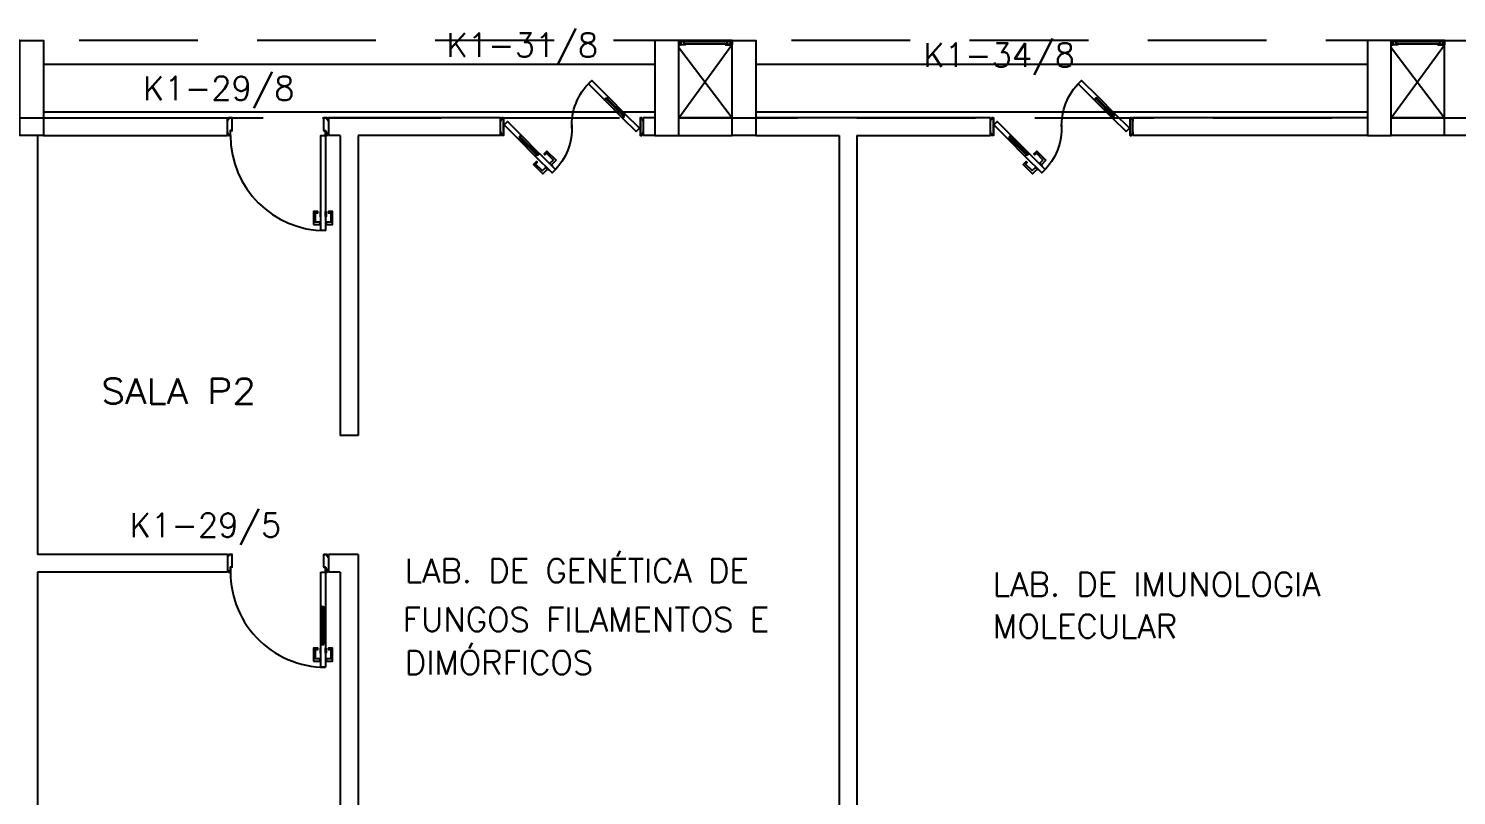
# Model space of a CAD drawing. Header units: millimetres. Extents: x 1887 to 2405, y 1100 to 1335.
# Drawn here: x 2161.48 to 2173.51, y 1258.37 to 1264.82 of the extents above; entities that cross this region are included whole.
import ezdxf

# ---------------------------------------------------------------- set-up
doc = ezdxf.new("R2010")
doc.units = ezdxf.units.MM
doc.linetypes.add('HIDDEN', pattern=[0.375, 0.25, -0.125])
for name, color, linetype in [('AR-ALV', 2, 'Continuous'), ('AR-ESQ', 1, 'Continuous'), ('AR-ESTC', 3, 'Continuous'), ('AR-PORTA', 1, 'Continuous'), ('AR-PROJ', 1, 'HIDDEN'), ('AR-SHAFT', 1, 'Continuous'), ('AR-TXTCONG', 2, 'Continuous'), ('DT-ESQ-BAGUETE-C', 2, 'Continuous'), ('DT-ESQ-PERFIL CADEIRA-C', 2, 'Continuous'), ('DT-ESQ-PERFIL CADEIRA-V', 1, 'Continuous'), ('DT-ESQ-VENEZIANA-C', 2, 'Continuous'), ('DT-ESQ-VENEZIANA-V', 2, 'Continuous'), ('ENDEREÇO', 2, 'Continuous'), ('maçaneta', 1, 'Continuous'), ('mov', 1, 'Continuous'), ('PM-PERFIL U-C', 2, 'Continuous'), ('PM-VIDRO', 1, 'Continuous'), ('pm1', 2, 'Continuous'), ('pm2', 2, 'Continuous'), ('TEXTO', 2, 'Continuous')]:
    doc.layers.add(name, color=color, linetype=linetype)
doc.styles.add('S16', font='simplex.shx', dxfattribs={"width": 1.1, "height": 0.16})
doc.styles.add('UNB-100', font='simplex.shx', dxfattribs={"height": 0.2})
doc.styles.add('UNB1-100', font='simplex.shx', dxfattribs={"height": 0.2})

# ---------------------------------------------------------------- blocks, each defined once
blk = doc.blocks.new('EF01-P')
at = {"layer": 'DT-ESQ-BAGUETE-C', "ltscale": 0.1}
for points in [[(0.002, 0.035), (0.015, 0.035), (0.015, 0.033), (0.002, 0.033), (0.002, 0.005), (0.015, 0.005), (0.015, 0.004), (0.002, 0.004, -0.414214), (0, 0.005), (0, 0.033, -0.414214)], [(0.448, 0.035), (0.435, 0.035), (0.435, 0.033), (0.448, 0.033), (0.448, 0.005), (0.435, 0.005), (0.435, 0.004), (0.448, 0.004, 0.414214), (0.45, 0.005), (0.45, 0.033, 0.414214)]]:
    blk.add_lwpolyline(points, format="xyb", close=True, dxfattribs=at)
at = {"layer": 'DT-ESQ-PERFIL CADEIRA-C', "color": 2, "ltscale": 0.1}
for points in [[(0.01, 0.002), (0.01, 0.003), (0.002, 0.003, 1), (0.002, 0), (0.015, 0, 0.414214), (0.016, 0.002), (0.016, 0.033), (0.043, 0.033)], [(0.407, 0.006), (0.432, 0.006), (0.432, 0.016), (0.433, 0.016), (0.433, 0.006, -0.414214), (0.432, 0.005), (0.407, 0.005), (0.394, 0.005, -1), (0.394, 0.008), (0.407, 0.008), (0.407, 0.02), (0.407, 0.032), (0.394, 0.032, -1), (0.394, 0.035), (0.407, 0.035), (0.433, 0.035, -0.414214), (0.435, 0.033), (0.435, 0.002), (0.448, 0.002)]]:
    blk.add_lwpolyline(points, format="xyb", dxfattribs=at)
at = {"layer": 'DT-ESQ-PERFIL CADEIRA-C', "ltscale": 0.1}
for points in [[(0.043, 0.006), (0.018, 0.006), (0.018, 0.016), (0.016, 0.016), (0.016, 0.006, 0.414214), (0.018, 0.005), (0.043, 0.005), (0.056, 0.005, 1), (0.056, 0.008), (0.043, 0.008), (0.043, 0.02), (0.043, 0.032), (0.056, 0.032, 1), (0.056, 0.035), (0.043, 0.035), (0.016, 0.035, 0.414214), (0.015, 0.033), (0.015, 0.002), (0.002, 0.002)], [(0.041, 0.02), (0.041, 0.032, -0.414214), (0.043, 0.033), (0.056, 0.033)], [(0.041, 0.02), (0.041, 0.008, 0.414214), (0.043, 0.006), (0.056, 0.006)], [(0.408, 0.02), (0.408, 0.032, 0.414214), (0.407, 0.033), (0.394, 0.033)], [(0.408, 0.02), (0.408, 0.008, -0.414214), (0.407, 0.006), (0.394, 0.006)], [(0.44, 0.002), (0.44, 0.003), (0.448, 0.003, -1), (0.448, 0), (0.435, 0, -0.414214), (0.433, 0.002), (0.433, 0.033), (0.407, 0.033)]]:
    blk.add_lwpolyline(points, format="xyb", dxfattribs=at)
at = {"layer": 'DT-ESQ-PERFIL CADEIRA-V', "ltscale": 0.1}
blk.add_line((0.015, 0), (0.435, 0), dxfattribs=at)
at = {"layer": 'DT-ESQ-VENEZIANA-C', "ltscale": 0.1}
for p, q in [((0.043, 0.011), (0.407, 0.011)), ((0.043, 0.009), (0.407, 0.009))]:
    blk.add_line(p, q, dxfattribs=at)
at = {"layer": 'DT-ESQ-VENEZIANA-V', "ltscale": 0.1}
blk.add_line((0.043, 0.031), (0.407, 0.031), dxfattribs=at)
blk = doc.blocks.new('PM7B')
at = {"layer": 'maçaneta'}
for points in [[(0.732, -0.208), (0.771, -0.247), (0.785, -0.233), (0.758, -0.206, -0.414214), (0.758, -0.204), (0.813, -0.148), (0.827, -0.162), (0.834, -0.155), (0.81, -0.13)], [(0.806, -0.282), (0.845, -0.321), (0.923, -0.243), (0.898, -0.219), (0.891, -0.226), (0.905, -0.24), (0.849, -0.295, -0.414214), (0.847, -0.295), (0.82, -0.268)], [(0.845, -0.321), (0.806, -0.282), (0.82, -0.268), (0.847, -0.295, 0.414214), (0.849, -0.295), (0.905, -0.24), (0.891, -0.226), (0.898, -0.219), (0.923, -0.243)]]:
    blk.add_lwpolyline(points, format="xyb", close=True, dxfattribs=at)
for points in [[(0.792, -0.226), (0.764, -0.254), (0.767, -0.258), (0.795, -0.229)], [(0.792, -0.226), (0.764, -0.254), (0.767, -0.258), (0.795, -0.229)], [(0.827, -0.261), (0.799, -0.289), (0.795, -0.286), (0.824, -0.258)], [(0.827, -0.261), (0.799, -0.289), (0.795, -0.286), (0.824, -0.258)]]:
    blk.add_lwpolyline(points, close=True, dxfattribs=at)
at = {"layer": 'mov'}
for centre, start, end in [((0.099, 0.089), 356.8029, 46.3992), ((1.101, 0.061), 176.8029, 226.3992)]:
    blk.add_arc(centre, 0.501, start, end, dxfattribs=at)
at = {"layer": 'PM-PERFIL U-C'}
for p, q in [((0, 0.12), (0, 0.139)), ((0.001, 0.14), (0.01, 0.14)), ((0.01, 0.138), (0.002, 0.138)), ((0.002, 0.138), (0.002, 0.12)), ((0.01, 0.14), (0.01, 0.149)), ((0.012, 0.15), (0.023, 0.15)), ((0.023, 0.148), (0.012, 0.148)), ((0.012, 0.148), (0.012, 0.139)), ((0.023, 0.148), (0.023, 0.002)), ((0.025, 0.149), (0.025, 0.001)), ((1.175, 0.149), (1.175, 0.001)), ((1.188, 0.15), (1.176, 0.15)), ((1.177, 0.148), (1.188, 0.148)), ((1.177, 0.148), (1.177, 0.002)), ((1.188, 0.148), (1.188, 0.139)), ((1.189, 0.138), (1.198, 0.138)), ((1.19, 0.14), (1.19, 0.149)), ((1.198, 0.14), (1.19, 0.14)), ((1.198, 0.138), (1.198, 0.12)), ((1.2, 0.12), (1.2, 0.139)), ((0.002, 0.12), (0, 0.12)), ((0, 0.012), (0, 0.03)), ((0, 0.03), (0.002, 0.03)), ((0.01, 0.01), (0.001, 0.01)), ((0.002, 0.03), (0.002, 0.012)), ((0.002, 0.012), (0.01, 0.012)), ((0.01, 0.001), (0.01, 0.01)), ((0.012, 0.01), (0.012, 0.002)), ((0.012, 0.002), (0.023, 0.002)), ((0.023, 0), (0.012, 0)), ((1.188, 0.002), (1.177, 0.002)), ((1.176, 0), (1.188, 0)), ((1.188, 0.01), (1.188, 0.002)), ((1.198, 0.012), (1.189, 0.012)), ((1.19, 0.01), (1.198, 0.01)), ((1.19, 0.001), (1.19, 0.01)), ((1.198, 0.12), (1.2, 0.12)), ((1.198, 0.03), (1.198, 0.012)), ((1.2, 0.03), (1.198, 0.03)), ((1.2, 0.012), (1.2, 0.03))]:
    blk.add_line(p, q, dxfattribs=at)
for centre, start, end in [((0.001, 0.139), 90, 180), ((0.012, 0.149), 90, 180), ((0.01, 0.139), 270, 0), ((0.023, 0.149), 0, 90), ((1.176, 0.149), 90, 180), ((1.188, 0.149), 0, 90), ((1.189, 0.139), 180, 270), ((1.198, 0.139), 0, 90), ((0.001, 0.012), 180, 270), ((0.01, 0.01), 0, 90), ((0.012, 0.001), 180, 270), ((0.023, 0.001), 269.9386, 0), ((1.176, 0.001), 180, 270.0614), ((1.189, 0.01), 90, 180), ((1.188, 0.001), 270, 0), ((1.198, 0.012), 270, 0)]:
    blk.add_arc(centre, 0.0015, start, end, dxfattribs=at)
at = {"layer": 'PM-VIDRO'}
for p, q in [((0.161, 0.171), (0.302, 0.312)), ((0.309, 0.305), (0.168, 0.164)), ((0.891, -0.155), (1.032, -0.014)), ((1.039, -0.021), (0.898, -0.162))]:
    blk.add_line(p, q, dxfattribs=at)
at = {"layer": 'pm1'}
for p, q in [((0.302, 0.312), (0.291, 0.323)), ((0.302, 0.312), (0.309, 0.319)), ((0.327, 0.302), (0.309, 0.319)), ((0.316, 0.312), (0.309, 0.305)), ((0.32, 0.294), (0.309, 0.305)), ((0.327, 0.302), (0.32, 0.294)), ((0.03, 0.061), (0.15, 0.181)), ((0.178, 0.153), (0.058, 0.033)), ((0.15, 0.181), (0.161, 0.171)), ((0.154, 0.164), (0.161, 0.171)), ((0.171, 0.146), (0.154, 0.164)), ((0.168, 0.164), (0.161, 0.157)), ((0.168, 0.164), (0.178, 0.153)), ((0.178, 0.153), (0.171, 0.146)), ((0.058, 0.033), (0.03, 0.061)), ((1.022, -0.003), (1.029, 0.004)), ((1.029, 0.004), (1.046, -0.014)), ((1.032, -0.014), (1.039, -0.007)), ((1.046, -0.014), (1.039, -0.021)), ((0.873, -0.152), (0.88, -0.144)), ((0.873, -0.152), (0.891, -0.169)), ((0.88, -0.144), (0.891, -0.155)), ((0.884, -0.162), (0.891, -0.155)), ((0.898, -0.162), (0.891, -0.169)), ((0.898, -0.162), (0.909, -0.173))]:
    blk.add_line(p, q, dxfattribs=at)
for points in [[(0.291, 0.323), (0.433, 0.464), (0.461, 0.436), (0.32, 0.294)], [(1.032, -0.014), (1.022, -0.003), (1.142, 0.117), (1.17, 0.089), (1.05, -0.031), (1.039, -0.021)], [(0.909, -0.173), (0.767, -0.314), (0.739, -0.286), (0.873, -0.152)]]:
    blk.add_lwpolyline(points, dxfattribs=at)
at = {"layer": 'pm2'}
for p, q in [((0.15, 0.181), (0.291, 0.323)), ((0.32, 0.294), (0.178, 0.153)), ((0.88, -0.144), (1.022, -0.003)), ((1.05, -0.031), (0.909, -0.173))]:
    blk.add_line(p, q, dxfattribs=at)
blk = doc.blocks.new('PM3B')
at = {"layer": 'maçaneta'}
for points in [[(0.02, 0.9), (-0.035, 0.9), (-0.035, 0.79), (0, 0.79), (0, 0.8), (-0.02, 0.8), (-0.02, 0.879, -0.414214), (-0.018, 0.88), (0.02, 0.88)], [(0.125, 0.9), (0.07, 0.9), (0.07, 0.88), (0.109, 0.88, -0.414214), (0.11, 0.879), (0.11, 0.8), (0.09, 0.8), (0.09, 0.79), (0.125, 0.79)]]:
    blk.add_lwpolyline(points, format="xyb", close=True, dxfattribs=at)
for points in [[(0.02, 0.79), (0.02, 0.83), (0.025, 0.83), (0.025, 0.79)], [(0.07, 0.79), (0.07, 0.83), (0.065, 0.83), (0.065, 0.79)]]:
    blk.add_lwpolyline(points, close=True, dxfattribs=at)
at = {"layer": 'mov'}
blk.add_arc((0.025, 0.15), 0.8, 0, 90, dxfattribs=at)
at = {"layer": 'PM-PERFIL U-C'}
for p, q in [((0, 0.12), (0, 0.139)), ((0.002, 0.14), (0.01, 0.14)), ((0.002, 0.138), (0.002, 0.12)), ((0.011, 0.138), (0.002, 0.138)), ((0.01, 0.14), (0.01, 0.149)), ((0.012, 0.15), (0.024, 0.15)), ((0.012, 0.148), (0.012, 0.14)), ((0.023, 0.148), (0.012, 0.148)), ((0.023, 0.109), (0.023, 0.148)), ((0.025, 0.149), (0.025, 0.109)), ((0.825, 0.149), (0.825, 0.109)), ((0.839, 0.15), (0.827, 0.15)), ((0.827, 0.148), (0.838, 0.148)), ((0.827, 0.109), (0.827, 0.148)), ((0.838, 0.148), (0.838, 0.14)), ((0.84, 0.14), (0.84, 0.149)), ((0.849, 0.14), (0.84, 0.14)), ((0.84, 0.138), (0.848, 0.138)), ((0.848, 0.138), (0.848, 0.12)), ((0.85, 0.12), (0.85, 0.139)), ((0.002, 0.12), (0, 0.12)), ((0, 0.03), (0.002, 0.03)), ((0, 0.012), (0, 0.03)), ((0.002, 0.03), (0.002, 0.012)), ((0.002, 0.012), (0.011, 0.012)), ((0.01, 0.01), (0.002, 0.01)), ((0.01, 0.002), (0.01, 0.01)), ((0.012, 0.011), (0.012, 0.002)), ((0.012, 0.002), (0.038, 0.002)), ((0.038, 0), (0.012, 0)), ((0.038, 0.109), (0.025, 0.109)), ((0.038, 0.107), (0.025, 0.107)), ((0.038, 0.107), (0.038, 0.002)), ((0.04, 0.108), (0.04, 0.002)), ((0.81, 0.108), (0.81, 0.002)), ((0.812, 0.109), (0.825, 0.109)), ((0.812, 0.107), (0.826, 0.107)), ((0.812, 0.107), (0.812, 0.002)), ((0.838, 0.002), (0.812, 0.002)), ((0.812, 0), (0.839, 0)), ((0.838, 0.011), (0.838, 0.002)), ((0.848, 0.012), (0.84, 0.012)), ((0.84, 0.002), (0.84, 0.01)), ((0.84, 0.01), (0.849, 0.01)), ((0.848, 0.12), (0.85, 0.12)), ((0.85, 0.03), (0.848, 0.03)), ((0.848, 0.03), (0.848, 0.012)), ((0.85, 0.012), (0.85, 0.03))]:
    blk.add_line(p, q, dxfattribs=at)
for centre, start, end in [((0.002, 0.139), 90, 180), ((0.012, 0.149), 90, 180), ((0.011, 0.14), 270, 0), ((0.024, 0.149), 360, 90), ((0.827, 0.149), 90, 180), ((0.84, 0.14), 180, 270), ((0.839, 0.149), 0, 90), ((0.849, 0.139), 0, 90), ((0.002, 0.012), 180, 270), ((0.012, 0.002), 180, 270), ((0.011, 0.011), 0, 90), ((0.025, 0.109), 180, 270), ((0.038, 0.002), 269.9386, 0), ((0.038, 0.108), 0, 90), ((0.812, 0.108), 90, 180), ((0.812, 0.002), 180, 270.0614), ((0.826, 0.109), 270, 0), ((0.84, 0.011), 90, 180), ((0.839, 0.002), 270, 0), ((0.849, 0.012), 270, 0)]:
    blk.add_arc(centre, 0.0015, start, end, dxfattribs=at)
at = {"layer": 'pm1'}
blk.add_lwpolyline([(0.065, 0.95), (0.065, 0.15), (0.025, 0.15), (0.025, 0.95)], close=True, dxfattribs=at)
blk = doc.blocks.new('PM3V')
at = {"layer": 'maçaneta'}
for points in [[(0.02, 0.9), (-0.035, 0.9), (-0.035, 0.79), (0, 0.79), (0, 0.8), (-0.02, 0.8), (-0.02, 0.879, -0.414214), (-0.018, 0.88), (0.02, 0.88)], [(0.125, 0.9), (0.07, 0.9), (0.07, 0.88), (0.109, 0.88, -0.414214), (0.11, 0.879), (0.11, 0.8), (0.09, 0.8), (0.09, 0.79), (0.125, 0.79)]]:
    blk.add_lwpolyline(points, format="xyb", close=True, dxfattribs=at)
for points in [[(0.02, 0.79), (0.02, 0.83), (0.025, 0.83), (0.025, 0.79)], [(0.07, 0.79), (0.07, 0.83), (0.065, 0.83), (0.065, 0.79)]]:
    blk.add_lwpolyline(points, close=True, dxfattribs=at)
at = {"layer": 'mov'}
blk.add_arc((0.025, 0.15), 0.8, 356.8472, 90, dxfattribs=at)
at = {"layer": 'PM-PERFIL U-C'}
for p, q in [((0, 0.12), (0, 0.139)), ((0.002, 0.14), (0.01, 0.14)), ((0.002, 0.138), (0.002, 0.12)), ((0.011, 0.138), (0.002, 0.138)), ((0.01, 0.14), (0.01, 0.149)), ((0.012, 0.15), (0.024, 0.15)), ((0.012, 0.148), (0.012, 0.14)), ((0.023, 0.148), (0.012, 0.148)), ((0.023, 0.109), (0.023, 0.148)), ((0.025, 0.149), (0.025, 0.109)), ((0.825, 0.149), (0.825, 0.109)), ((0.839, 0.15), (0.827, 0.15)), ((0.827, 0.148), (0.838, 0.148)), ((0.827, 0.109), (0.827, 0.148)), ((0.838, 0.148), (0.838, 0.14)), ((0.84, 0.14), (0.84, 0.149)), ((0.849, 0.14), (0.84, 0.14)), ((0.84, 0.138), (0.848, 0.138)), ((0.848, 0.138), (0.848, 0.12)), ((0.85, 0.12), (0.85, 0.139)), ((0.002, 0.12), (0, 0.12)), ((0, 0.03), (0.002, 0.03)), ((0, 0.012), (0, 0.03)), ((0.002, 0.03), (0.002, 0.012)), ((0.002, 0.012), (0.011, 0.012)), ((0.01, 0.01), (0.002, 0.01)), ((0.01, 0.002), (0.01, 0.01)), ((0.012, 0.011), (0.012, 0.002)), ((0.012, 0.002), (0.038, 0.002)), ((0.038, 0), (0.012, 0)), ((0.038, 0.109), (0.025, 0.109)), ((0.038, 0.107), (0.025, 0.107)), ((0.038, 0.107), (0.038, 0.002)), ((0.04, 0.108), (0.04, 0.002)), ((0.81, 0.108), (0.81, 0.002)), ((0.812, 0.109), (0.825, 0.109)), ((0.812, 0.107), (0.826, 0.107)), ((0.812, 0.107), (0.812, 0.002)), ((0.838, 0.002), (0.812, 0.002)), ((0.812, 0), (0.839, 0)), ((0.838, 0.011), (0.838, 0.002)), ((0.848, 0.012), (0.84, 0.012)), ((0.84, 0.002), (0.84, 0.01)), ((0.84, 0.01), (0.849, 0.01)), ((0.848, 0.12), (0.85, 0.12)), ((0.85, 0.03), (0.848, 0.03)), ((0.848, 0.03), (0.848, 0.012)), ((0.85, 0.012), (0.85, 0.03))]:
    blk.add_line(p, q, dxfattribs=at)
for centre, start, end in [((0.002, 0.139), 90, 180), ((0.012, 0.149), 90, 180), ((0.011, 0.14), 270, 0), ((0.024, 0.149), 360, 90), ((0.827, 0.149), 90, 180), ((0.84, 0.14), 180, 270), ((0.839, 0.149), 0, 90), ((0.849, 0.139), 0, 90), ((0.002, 0.012), 180, 270), ((0.012, 0.002), 180, 270), ((0.011, 0.011), 0, 90), ((0.025, 0.109), 180, 270), ((0.038, 0.002), 269.9386, 0), ((0.038, 0.108), 0, 90), ((0.812, 0.108), 90, 180), ((0.812, 0.002), 180, 270.0614), ((0.826, 0.109), 270, 0), ((0.84, 0.011), 90, 180), ((0.839, 0.002), 270, 0), ((0.849, 0.012), 270, 0)]:
    blk.add_arc(centre, 0.0015, start, end, dxfattribs=at)
at = {"layer": 'PM-VIDRO'}
for p, q in [((0.04, 0.45), (0.04, 0.75)), ((0.05, 0.75), (0.05, 0.45))]:
    blk.add_line(p, q, dxfattribs=at)
at = {"layer": 'pm1'}
for p, q in [((0.025, 0.95), (0.065, 0.95)), ((0.025, 0.75), (0.025, 0.95)), ((0.065, 0.95), (0.065, 0.76)), ((0.04, 0.75), (0.025, 0.75)), ((0.065, 0.76), (0.04, 0.76)), ((0.04, 0.75), (0.04, 0.76)), ((0.05, 0.76), (0.05, 0.75)), ((0.065, 0.75), (0.05, 0.75)), ((0.065, 0.76), (0.065, 0.75)), ((0.025, 0.15), (0.025, 0.45)), ((0.04, 0.45), (0.025, 0.45)), ((0.04, 0.44), (0.04, 0.45)), ((0.065, 0.44), (0.04, 0.44)), ((0.065, 0.45), (0.05, 0.45)), ((0.05, 0.45), (0.05, 0.44)), ((0.065, 0.45), (0.065, 0.44)), ((0.065, 0.44), (0.065, 0.15)), ((0.065, 0.15), (0.025, 0.15))]:
    blk.add_line(p, q, dxfattribs=at)
at = {"layer": 'pm2'}
for p, q in [((0.025, 0.45), (0.025, 0.75)), ((0.065, 0.75), (0.065, 0.45)), ((0.025, 0.15), (0.025, 0.109)), ((0.025, 0.109), (0.035, 0.109)), ((0.825, 0.109), (0.815, 0.109)), ((0.815, 0), (0.84, 0)), ((0.84, 0.01), (0.85, 0.01)), ((0.84, 0), (0.84, 0.01))]:
    blk.add_line(p, q, dxfattribs=at)

msp = doc.modelspace()

# ---------------------------------------------------------------- linework, layer by layer
at = {"layer": 'AR-ALV'}
for p, q in [((2161.61, 1264.073), (2163.16, 1264.073)), ((2163.16, 1263.923), (2163.16, 1264.073)), ((2165.46, 1264.073), (2164.01, 1264.073)), ((2164.01, 1264.073), (2164.01, 1263.923)), ((2165.46, 1263.923), (2165.46, 1264.073)), ((2166.76, 1264.073), (2166.66, 1264.073)), ((2166.66, 1264.073), (2166.66, 1263.923)), ((2167.41, 1264.073), (2166.96, 1264.073)), ((2169.585, 1264.073), (2167.61, 1264.073)), ((2169.585, 1263.923), (2169.585, 1264.073)), ((2172.76, 1264.073), (2170.785, 1264.073)), ((2170.785, 1263.923), (2170.785, 1264.073)), ((2173.41, 1264.073), (2172.96, 1264.073)), ((2161.56, 1263.923), (2161.56, 1260.398)), ((2161.56, 1263.923), (2161.56, 1260.398)), ((2161.61, 1263.923), (2163.16, 1263.923)), ((2164.11, 1263.923), (2164.01, 1263.923)), ((2164.11, 1263.923), (2164.11, 1261.398)), ((2164.26, 1263.923), (2164.26, 1261.398)), ((2164.86, 1263.923), (2164.26, 1263.923)), ((2165.46, 1263.923), (2164.26, 1263.923)), ((2166.76, 1263.923), (2166.66, 1263.923)), ((2166.96, 1263.923), (2167.41, 1263.923)), ((2167.61, 1263.923), (2168.31, 1263.923)), ((2168.31, 1263.923), (2168.31, 1255.598)), ((2168.46, 1263.923), (2168.46, 1255.598)), ((2168.46, 1263.923), (2169.585, 1263.923)), ((2172.76, 1263.923), (2170.785, 1263.923)), ((2173.41, 1263.923), (2172.96, 1263.923)), ((2164.26, 1261.398), (2164.11, 1261.398)), ((2163.159, 1260.398), (2161.56, 1260.398)), ((2163.159, 1260.398), (2163.159, 1260.248)), ((2164.26, 1260.398), (2164.01, 1260.398)), ((2164.01, 1260.398), (2164.01, 1260.248)), ((2164.26, 1260.398), (2164.26, 1255.598)), ((2161.56, 1260.248), (2161.56, 1255.598)), ((2163.159, 1260.248), (2161.56, 1260.248)), ((2164.11, 1260.248), (2164.01, 1260.248)), ((2164.11, 1260.248), (2164.11, 1255.598))]:
    msp.add_line(p, q, dxfattribs=at)
at = {"layer": 'AR-ESTC'}
for points in [[(2161.41, 1264.723), (2161.61, 1264.723), (2161.61, 1263.923), (2161.41, 1263.923)], [(2166.96, 1264.723), (2166.76, 1264.723), (2166.76, 1263.923), (2166.96, 1263.923)], [(2167.41, 1264.723), (2167.61, 1264.723), (2167.61, 1263.923), (2167.41, 1263.923)], [(2172.96, 1264.723), (2172.76, 1264.723), (2172.76, 1263.923), (2172.96, 1263.923)], [(2173.41, 1264.723), (2173.61, 1264.723), (2173.61, 1263.923), (2173.41, 1263.923)]]:
    msp.add_lwpolyline(points, close=True, dxfattribs=at)
at = {"layer": 'AR-PROJ', "ltscale": 4}
msp.add_lwpolyline([(2130.96, 1264.073), (2197.41, 1264.073), (2197.41, 1264.723), (2130.96, 1264.723)], close=True, dxfattribs=at)
at = {"layer": 'AR-SHAFT'}
for p, q in [((2166.96, 1264.073), (2167.408, 1264.688)), ((2172.96, 1264.073), (2173.408, 1264.688)), ((2166.961, 1264.664), (2167.41, 1264.073)), ((2172.961, 1264.664), (2173.41, 1264.073)), ((2161.61, 1264.523), (2166.76, 1264.523)), ((2167.61, 1264.523), (2172.76, 1264.523)), ((2161.61, 1264.123), (2166.76, 1264.123)), ((2167.61, 1264.123), (2172.76, 1264.123))]:
    msp.add_line(p, q, dxfattribs=at)

# ---------------------------------------------------------------- block references
at = {"layer": 'AR-ESQ', "rotation": 180}
for p in [(2167.41, 1264.723), (2173.41, 1264.723)]:
    msp.add_blockref('EF01-P', p, dxfattribs=at)
at = {"layer": 'AR-PORTA', "xscale": -1}
for p in [(2166.66, 1263.923), (2170.785, 1263.923)]:
    msp.add_blockref('PM7B', p, dxfattribs=at)
at = {"layer": 'AR-PORTA', "rotation": 180}
for name, p in [('PM3B', (2164.01, 1264.073)), ('PM3V', (2164.01, 1260.398))]:
    msp.add_blockref(name, p, dxfattribs=at)

# ---------------------------------------------------------------- texts
at = {"layer": 'AR-TXTCONG', "style": 'S16', "width": 1.1}
msp.add_text('SALA P2', height=0.2128, dxfattribs=at).set_placement((2162.096, 1261.666))
at = {"layer": 'ENDEREÇO', "style": 'UNB1-100'}
for s, p in [('K1-31/8', (2165.004, 1264.585)), ('K1-34/8', (2169.02, 1264.501)), ('K1-29/8', (2162.448, 1264.221)), ('K1-29/5', (2162.336, 1260.544))]:
    msp.add_text(s, height=0.2, dxfattribs=at).set_placement(p)
at = {"layer": 'TEXTO', "style": 'UNB-100'}
for s, p in [('LAB. DE GENÉTICA DE', (2164.654, 1260.16)), ('LAB. DE IMUNOLOGIA ', (2169.606, 1260.046)), ('FUNGOS FILAMENTOS E', (2164.635, 1259.75)), ('MOLECULAR', (2169.606, 1259.693)), ('DIMÓRFICOS', (2164.654, 1259.387))]:
    msp.add_text(s, height=0.2, dxfattribs=at).set_placement(p)

doc.saveas('drawing.dxf')
